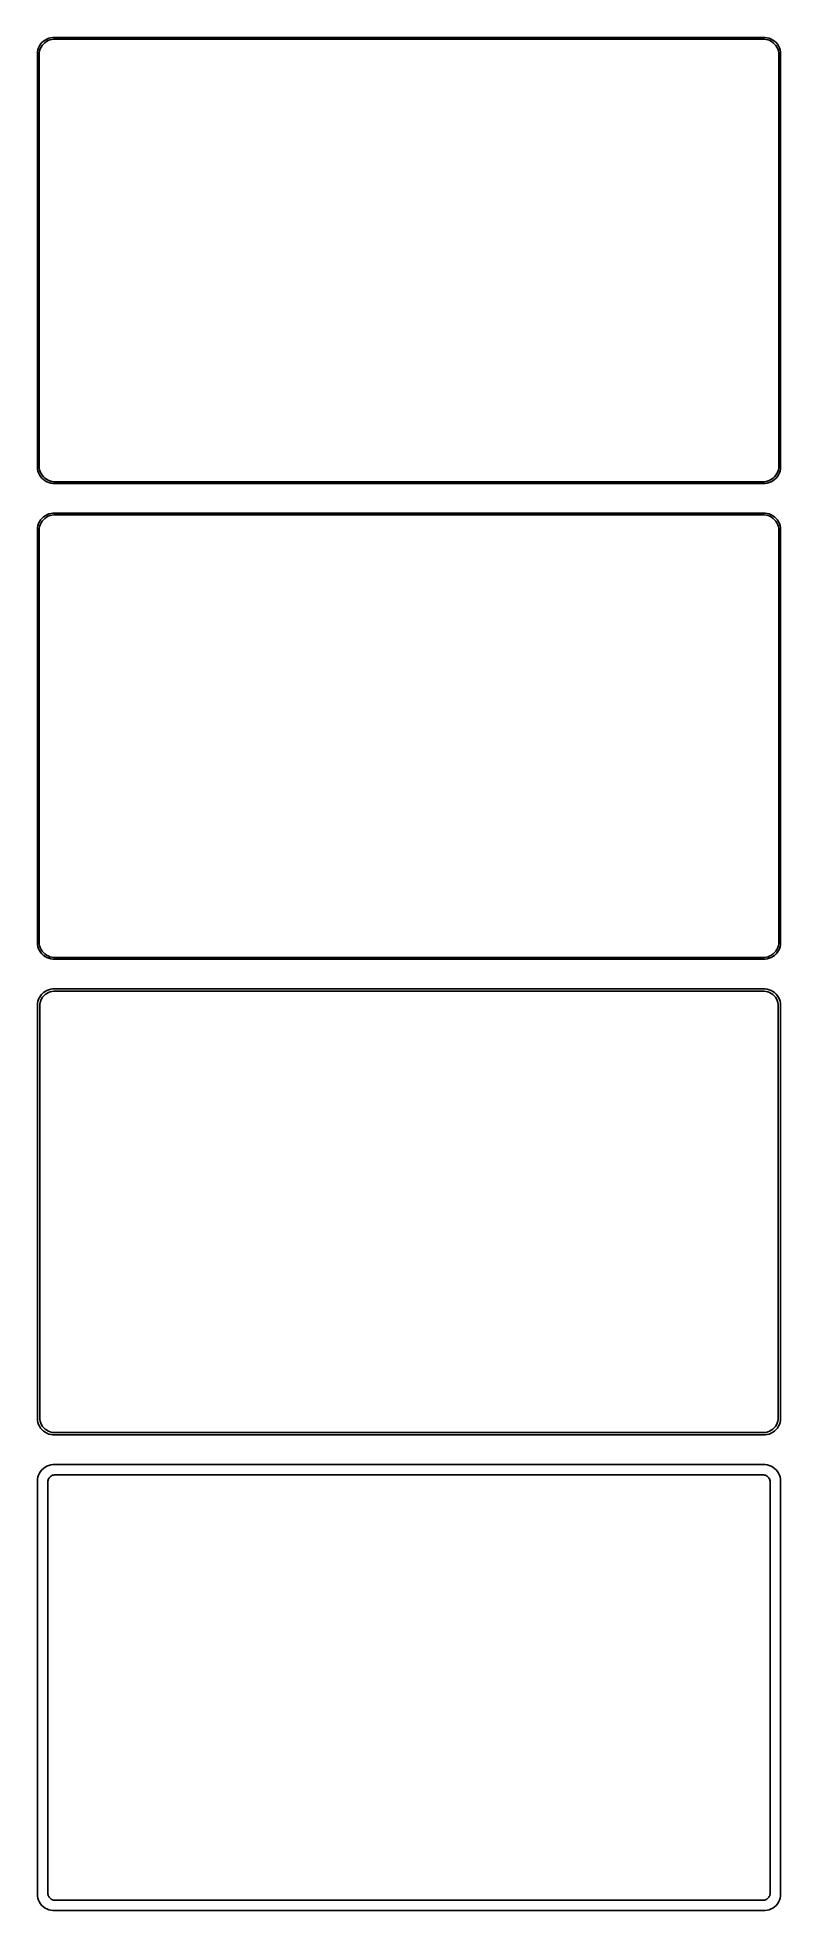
# Model space of a CAD drawing. Header units: metres. Extents: x -112 to 112, y 509 to 1075.
import ezdxf

# ---------------------------------------------------------------- set-up
doc = ezdxf.new("R2010")
doc.units = ezdxf.units.M

msp = doc.modelspace()

# ---------------------------------------------------------------- linework, layer by layer
for p, q in [((-112.343, 1071.74), (-112.461, 1071.13)), ((-112.149, 1072.34), (-112.343, 1071.74)), ((-111.882, 1072.91), (-112.149, 1072.34)), ((-111.545, 1073.44), (-111.882, 1072.91)), ((-111.851, 1071.43), (-111.666, 1072)), ((-111.666, 1072), (-111.412, 1072.54)), ((-111.145, 1073.92), (-111.545, 1073.44)), ((-111.412, 1072.54), (-111.093, 1073.04)), ((-110.687, 1074.35), (-111.145, 1073.92)), ((-111.093, 1073.04), (-110.713, 1073.5)), ((-110.713, 1073.5), (-110.278, 1073.91)), ((-110.179, 1074.72), (-110.687, 1074.35)), ((-110.278, 1073.91), (-109.795, 1074.26)), ((-109.629, 1075.02), (-110.179, 1074.72)), ((-109.795, 1074.26), (-109.272, 1074.55)), ((-109.045, 1075.26), (-109.629, 1075.02)), ((-109.272, 1074.55), (-108.718, 1074.77)), ((-108.437, 1075.41), (-109.045, 1075.26)), ((-108.718, 1074.77), (-108.14, 1074.92)), ((-107.814, 1075.49), (-108.437, 1075.41)), ((-108.14, 1074.92), (-107.548, 1074.99)), ((107.814, 1075.49), (-107.814, 1075.49)), ((-107.548, 1074.99), (107.548, 1074.99)), ((107.548, 1074.99), (108.14, 1074.92)), ((108.437, 1075.41), (107.814, 1075.49)), ((108.14, 1074.92), (108.718, 1074.77)), ((109.045, 1075.26), (108.437, 1075.41)), ((108.718, 1074.77), (109.272, 1074.55)), ((109.629, 1075.02), (109.045, 1075.26)), ((109.272, 1074.55), (109.795, 1074.26)), ((110.179, 1074.72), (109.629, 1075.02)), ((109.795, 1074.26), (110.278, 1073.91)), ((110.687, 1074.35), (110.179, 1074.72)), ((110.278, 1073.91), (110.713, 1073.5)), ((111.145, 1073.92), (110.687, 1074.35)), ((110.713, 1073.5), (111.093, 1073.04)), ((111.093, 1073.04), (111.412, 1072.54)), ((111.545, 1073.44), (111.145, 1073.92)), ((111.412, 1072.54), (111.666, 1072)), ((111.882, 1072.91), (111.545, 1073.44)), ((111.666, 1072), (111.851, 1071.43)), ((112.149, 1072.34), (111.882, 1072.91)), ((112.343, 1071.74), (112.149, 1072.34)), ((112.461, 1071.13), (112.343, 1071.74)), ((-112.461, 1071.13), (-112.5, 1070.5)), ((-112.5, 1070.5), (-112.5, 945.5)), ((-112, 1070.25), (-111.963, 1070.85)), ((-112, 945.75), (-112, 1070.25)), ((-111.963, 1070.85), (-111.851, 1071.43)), ((111.851, 1071.43), (111.963, 1070.85)), ((111.963, 1070.85), (112, 1070.25)), ((112, 1070.25), (112, 945.75)), ((112.5, 1070.5), (112.461, 1071.13)), ((112.5, 945.5), (112.5, 1070.5)), ((-112.5, 945.5), (-112.461, 944.873)), ((-112.461, 944.873), (-112.343, 944.257)), ((-112.343, 944.257), (-112.149, 943.659)), ((-112.149, 943.659), (-111.882, 943.091)), ((-111.963, 945.155), (-112, 945.75)), ((-111.851, 944.569), (-111.963, 945.155)), ((-111.882, 943.091), (-111.545, 942.561)), ((-111.666, 944.001), (-111.851, 944.569)), ((-111.412, 943.462), (-111.666, 944.001)), ((-111.545, 942.561), (-111.145, 942.077)), ((-111.093, 942.958), (-111.412, 943.462)), ((-111.145, 942.077), (-110.687, 941.647)), ((-110.713, 942.498), (-111.093, 942.958)), ((-110.278, 942.09), (-110.713, 942.498)), ((-110.687, 941.647), (-110.179, 941.278)), ((-109.795, 941.739), (-110.278, 942.09)), ((-110.179, 941.278), (-109.629, 940.976)), ((-109.272, 941.452), (-109.795, 941.739)), ((-108.718, 941.232), (-109.272, 941.452)), ((-108.14, 941.084), (-108.718, 941.232)), ((108.718, 941.232), (108.14, 941.084)), ((109.272, 941.452), (108.718, 941.232)), ((109.795, 941.739), (109.272, 941.452)), ((109.629, 940.976), (110.179, 941.278)), ((110.278, 942.09), (109.795, 941.739)), ((110.179, 941.278), (110.687, 941.647)), ((110.713, 942.498), (110.278, 942.09)), ((110.687, 941.647), (111.145, 942.077)), ((111.093, 942.958), (110.713, 942.498)), ((111.412, 943.462), (111.093, 942.958)), ((111.145, 942.077), (111.545, 942.561)), ((111.666, 944.001), (111.412, 943.462)), ((111.545, 942.561), (111.882, 943.091)), ((111.851, 944.569), (111.666, 944.001)), ((111.963, 945.155), (111.851, 944.569)), ((111.882, 943.091), (112.149, 943.659)), ((112, 945.75), (111.963, 945.155)), ((112.149, 943.659), (112.343, 944.257)), ((112.343, 944.257), (112.461, 944.873)), ((112.461, 944.873), (112.5, 945.5)), ((-109.629, 940.976), (-109.045, 940.745)), ((-109.045, 940.745), (-108.437, 940.589)), ((-108.437, 940.589), (-107.814, 940.51)), ((-107.548, 941.009), (-108.14, 941.084)), ((-107.814, 940.51), (107.814, 940.51)), ((107.548, 941.009), (-107.548, 941.009)), ((108.14, 941.084), (107.548, 941.009)), ((107.814, 940.51), (108.437, 940.589)), ((108.437, 940.589), (109.045, 940.745)), ((109.045, 940.745), (109.629, 940.976)), ((-111.145, 929.923), (-111.545, 929.439)), ((-110.687, 930.353), (-111.145, 929.923)), ((-110.713, 929.502), (-110.278, 929.91)), ((-110.179, 930.722), (-110.687, 930.353)), ((-110.278, 929.91), (-109.795, 930.261)), ((-109.629, 931.024), (-110.179, 930.722)), ((-109.795, 930.261), (-109.272, 930.548)), ((-109.045, 931.255), (-109.629, 931.024)), ((-109.272, 930.548), (-108.718, 930.768)), ((-108.437, 931.411), (-109.045, 931.255)), ((-108.718, 930.768), (-108.14, 930.916)), ((-107.814, 931.49), (-108.437, 931.411)), ((-108.14, 930.916), (-107.548, 930.991)), ((107.814, 931.49), (-107.814, 931.49)), ((-107.548, 930.991), (107.548, 930.991)), ((107.548, 930.991), (108.14, 930.916)), ((108.437, 931.411), (107.814, 931.49)), ((108.14, 930.916), (108.718, 930.768)), ((109.045, 931.255), (108.437, 931.411)), ((108.718, 930.768), (109.272, 930.548)), ((109.629, 931.024), (109.045, 931.255)), ((109.272, 930.548), (109.795, 930.261)), ((110.179, 930.722), (109.629, 931.024)), ((109.795, 930.261), (110.278, 929.91)), ((110.687, 930.353), (110.179, 930.722)), ((110.278, 929.91), (110.713, 929.502)), ((111.145, 929.923), (110.687, 930.353)), ((111.545, 929.439), (111.145, 929.923)), ((-112.461, 927.127), (-112.5, 926.5)), ((-112.5, 926.5), (-112.5, 801.5)), ((-112.343, 927.743), (-112.461, 927.127)), ((-112.149, 928.341), (-112.343, 927.743)), ((-111.882, 928.909), (-112.149, 928.341)), ((-112, 926.25), (-111.963, 926.845)), ((-112, 801.75), (-112, 926.25)), ((-111.963, 926.845), (-111.851, 927.431)), ((-111.545, 929.439), (-111.882, 928.909)), ((-111.851, 927.431), (-111.666, 927.999)), ((-111.666, 927.999), (-111.412, 928.538)), ((-111.412, 928.538), (-111.093, 929.042)), ((-111.093, 929.042), (-110.713, 929.502)), ((110.713, 929.502), (111.093, 929.042)), ((111.093, 929.042), (111.412, 928.538)), ((111.412, 928.538), (111.666, 927.999)), ((111.882, 928.909), (111.545, 929.439)), ((111.666, 927.999), (111.851, 927.431)), ((111.851, 927.431), (111.963, 926.845)), ((112.149, 928.341), (111.882, 928.909)), ((111.963, 926.845), (112, 926.25)), ((112, 926.25), (112, 801.75)), ((112.343, 927.743), (112.149, 928.341)), ((112.461, 927.127), (112.343, 927.743)), ((112.5, 926.5), (112.461, 927.127)), ((112.5, 801.5), (112.5, 926.5)), ((-112.5, 801.5), (-112.461, 800.873)), ((-112.461, 800.873), (-112.343, 800.257)), ((-112.343, 800.257), (-112.149, 799.659)), ((-112.149, 799.659), (-111.882, 799.091)), ((-111.963, 801.155), (-112, 801.75)), ((-111.851, 800.569), (-111.963, 801.155)), ((-111.666, 800.001), (-111.851, 800.569)), ((-111.412, 799.462), (-111.666, 800.001)), ((-111.093, 798.958), (-111.412, 799.462)), ((111.412, 799.462), (111.093, 798.958)), ((111.666, 800.001), (111.412, 799.462)), ((111.851, 800.569), (111.666, 800.001)), ((111.963, 801.155), (111.851, 800.569)), ((111.882, 799.091), (112.149, 799.659)), ((112, 801.75), (111.963, 801.155)), ((112.149, 799.659), (112.343, 800.257)), ((112.343, 800.257), (112.461, 800.873)), ((112.461, 800.873), (112.5, 801.5)), ((-111.882, 799.091), (-111.545, 798.561)), ((-111.545, 798.561), (-111.145, 798.077)), ((-111.145, 798.077), (-110.687, 797.647)), ((-110.713, 798.498), (-111.093, 798.958)), ((-110.278, 798.09), (-110.713, 798.498)), ((-110.687, 797.647), (-110.179, 797.278)), ((-109.795, 797.739), (-110.278, 798.09)), ((-110.179, 797.278), (-109.629, 796.976)), ((-109.272, 797.452), (-109.795, 797.739)), ((-109.629, 796.976), (-109.045, 796.745)), ((-108.718, 797.232), (-109.272, 797.452)), ((-109.045, 796.745), (-108.437, 796.589)), ((-108.14, 797.084), (-108.718, 797.232)), ((-108.437, 796.589), (-107.814, 796.51)), ((-107.548, 797.009), (-108.14, 797.084)), ((-107.814, 796.51), (107.814, 796.51)), ((107.548, 797.009), (-107.548, 797.009)), ((108.14, 797.084), (107.548, 797.009)), ((107.814, 796.51), (108.437, 796.589)), ((108.718, 797.232), (108.14, 797.084)), ((108.437, 796.589), (109.045, 796.745)), ((109.272, 797.452), (108.718, 797.232)), ((109.045, 796.745), (109.629, 796.976)), ((109.795, 797.739), (109.272, 797.452)), ((109.629, 796.976), (110.179, 797.278)), ((110.278, 798.09), (109.795, 797.739)), ((110.179, 797.278), (110.687, 797.647)), ((110.713, 798.498), (110.278, 798.09)), ((110.687, 797.647), (111.145, 798.077)), ((111.093, 798.958), (110.713, 798.498)), ((111.145, 798.077), (111.545, 798.561)), ((111.545, 798.561), (111.882, 799.091)), ((-112.461, 783.127), (-112.5, 782.5)), ((-112.5, 782.5), (-112.5, 657.5)), ((-112.343, 783.743), (-112.461, 783.127)), ((-112.149, 784.341), (-112.343, 783.743)), ((-111.882, 784.909), (-112.149, 784.341)), ((-111.545, 785.439), (-111.882, 784.909)), ((-111.828, 782.25), (-111.792, 782.824)), ((-111.792, 782.824), (-111.685, 783.389)), ((-111.685, 783.389), (-111.507, 783.935)), ((-111.145, 785.923), (-111.545, 785.439)), ((-111.507, 783.935), (-111.262, 784.456)), ((-111.262, 784.456), (-110.954, 784.941)), ((-110.687, 786.353), (-111.145, 785.923)), ((-110.954, 784.941), (-110.588, 785.384)), ((-110.179, 786.722), (-110.687, 786.353)), ((-110.588, 785.384), (-110.168, 785.778)), ((-109.629, 787.024), (-110.179, 786.722)), ((-110.168, 785.778), (-109.703, 786.116)), ((-109.703, 786.116), (-109.199, 786.393)), ((-109.045, 787.255), (-109.629, 787.024)), ((-109.199, 786.393), (-108.665, 786.604)), ((-108.437, 787.411), (-109.045, 787.255)), ((-108.665, 786.604), (-108.108, 786.747)), ((-107.814, 787.49), (-108.437, 787.411)), ((-108.108, 786.747), (-107.537, 786.819)), ((107.814, 787.49), (-107.814, 787.49)), ((-107.537, 786.819), (107.537, 786.819)), ((107.537, 786.819), (108.108, 786.747)), ((108.437, 787.411), (107.814, 787.49)), ((108.108, 786.747), (108.665, 786.604)), ((109.045, 787.255), (108.437, 787.411)), ((108.665, 786.604), (109.199, 786.393)), ((109.629, 787.024), (109.045, 787.255)), ((109.199, 786.393), (109.703, 786.116)), ((110.179, 786.722), (109.629, 787.024)), ((109.703, 786.116), (110.168, 785.778)), ((110.168, 785.778), (110.588, 785.384)), ((110.687, 786.353), (110.179, 786.722)), ((110.588, 785.384), (110.954, 784.941)), ((111.145, 785.923), (110.687, 786.353)), ((110.954, 784.941), (111.262, 784.456)), ((111.545, 785.439), (111.145, 785.923)), ((111.262, 784.456), (111.507, 783.935)), ((111.507, 783.935), (111.685, 783.389)), ((111.882, 784.909), (111.545, 785.439)), ((111.685, 783.389), (111.792, 782.824)), ((111.792, 782.824), (111.828, 782.25)), ((112.149, 784.341), (111.882, 784.909)), ((112.343, 783.743), (112.149, 784.341)), ((112.461, 783.127), (112.343, 783.743)), ((112.5, 782.5), (112.461, 783.127)), ((112.5, 657.5), (112.5, 782.5)), ((-111.828, 657.75), (-111.828, 782.25)), ((111.828, 782.25), (111.828, 657.75)), ((-111.792, 657.176), (-111.828, 657.75)), ((111.828, 657.75), (111.792, 657.176)), ((-112.5, 657.5), (-112.461, 656.873)), ((-112.461, 656.873), (-112.343, 656.257)), ((-112.343, 656.257), (-112.149, 655.659)), ((-112.149, 655.659), (-111.882, 655.091)), ((-111.882, 655.091), (-111.545, 654.561)), ((-111.685, 656.611), (-111.792, 657.176)), ((-111.507, 656.065), (-111.685, 656.611)), ((-111.545, 654.561), (-111.145, 654.077)), ((-111.262, 655.544), (-111.507, 656.065)), ((-110.954, 655.059), (-111.262, 655.544)), ((-111.145, 654.077), (-110.687, 653.647)), ((-110.588, 654.616), (-110.954, 655.059)), ((-110.687, 653.647), (-110.179, 653.278)), ((-110.168, 654.222), (-110.588, 654.616)), ((-110.179, 653.278), (-109.629, 652.976)), ((-109.703, 653.884), (-110.168, 654.222)), ((-109.199, 653.607), (-109.703, 653.884)), ((-109.629, 652.976), (-109.045, 652.745)), ((-108.665, 653.396), (-109.199, 653.607)), ((-109.045, 652.745), (-108.437, 652.589)), ((-108.108, 653.253), (-108.665, 653.396)), ((-108.437, 652.589), (-107.814, 652.51)), ((-107.537, 653.181), (-108.108, 653.253)), ((-107.814, 652.51), (107.814, 652.51)), ((107.537, 653.181), (-107.537, 653.181)), ((108.108, 653.253), (107.537, 653.181)), ((107.814, 652.51), (108.437, 652.589)), ((108.665, 653.396), (108.108, 653.253)), ((108.437, 652.589), (109.045, 652.745)), ((109.199, 653.607), (108.665, 653.396)), ((109.045, 652.745), (109.629, 652.976)), ((109.703, 653.884), (109.199, 653.607)), ((109.629, 652.976), (110.179, 653.278)), ((110.168, 654.222), (109.703, 653.884)), ((110.588, 654.616), (110.168, 654.222)), ((110.179, 653.278), (110.687, 653.647)), ((110.954, 655.059), (110.588, 654.616)), ((110.687, 653.647), (111.145, 654.077)), ((111.262, 655.544), (110.954, 655.059)), ((111.145, 654.077), (111.545, 654.561)), ((111.507, 656.065), (111.262, 655.544)), ((111.685, 656.611), (111.507, 656.065)), ((111.545, 654.561), (111.882, 655.091)), ((111.792, 657.176), (111.685, 656.611)), ((111.882, 655.091), (112.149, 655.659)), ((112.149, 655.659), (112.343, 656.257)), ((112.343, 656.257), (112.461, 656.873)), ((112.461, 656.873), (112.5, 657.5)), ((-111.882, 640.909), (-112.149, 640.341)), ((-111.545, 641.439), (-111.882, 640.909)), ((-111.145, 641.923), (-111.545, 641.439)), ((-110.687, 642.353), (-111.145, 641.923)), ((-110.179, 642.722), (-110.687, 642.353)), ((-109.629, 643.024), (-110.179, 642.722)), ((-109.045, 643.255), (-109.629, 643.024)), ((-108.437, 643.411), (-109.045, 643.255)), ((-107.814, 643.49), (-108.437, 643.411)), ((107.814, 643.49), (-107.814, 643.49)), ((108.437, 643.411), (107.814, 643.49)), ((109.045, 643.255), (108.437, 643.411)), ((109.629, 643.024), (109.045, 643.255)), ((110.179, 642.722), (109.629, 643.024)), ((110.687, 642.353), (110.179, 642.722)), ((111.145, 641.923), (110.687, 642.353)), ((111.545, 641.439), (111.145, 641.923)), ((111.882, 640.909), (111.545, 641.439)), ((112.149, 640.341), (111.882, 640.909)), ((-112.461, 639.127), (-112.5, 638.5)), ((-112.5, 638.5), (-112.5, 513.5)), ((-112.343, 639.743), (-112.461, 639.127)), ((-112.149, 640.341), (-112.343, 639.743)), ((-109.36, 638.25), (-109.343, 638.514)), ((-109.36, 513.75), (-109.36, 638.25)), ((-109.343, 638.514), (-109.293, 638.775)), ((-109.293, 638.775), (-109.211, 639.027)), ((-109.211, 639.027), (-109.099, 639.266)), ((-109.099, 639.266), (-108.957, 639.49)), ((-108.957, 639.49), (-108.788, 639.694)), ((-108.788, 639.694), (-108.595, 639.875)), ((-108.595, 639.875), (-108.38, 640.031)), ((-108.38, 640.031), (-108.148, 640.159)), ((-108.148, 640.159), (-107.902, 640.256)), ((-107.902, 640.256), (-107.645, 640.322)), ((-107.645, 640.322), (-107.382, 640.355)), ((-107.382, 640.355), (107.382, 640.355)), ((107.382, 640.355), (107.645, 640.322)), ((107.645, 640.322), (107.902, 640.256)), ((107.902, 640.256), (108.148, 640.159)), ((108.148, 640.159), (108.38, 640.031)), ((108.38, 640.031), (108.595, 639.875)), ((108.595, 639.875), (108.788, 639.694)), ((108.788, 639.694), (108.957, 639.49)), ((108.957, 639.49), (109.099, 639.266)), ((109.099, 639.266), (109.211, 639.027)), ((109.211, 639.027), (109.293, 638.775)), ((109.293, 638.775), (109.343, 638.514)), ((109.343, 638.514), (109.36, 638.25)), ((109.36, 638.25), (109.36, 513.75)), ((112.343, 639.743), (112.149, 640.341)), ((112.461, 639.127), (112.343, 639.743)), ((112.5, 638.5), (112.461, 639.127)), ((112.5, 513.5), (112.5, 638.5)), ((-112.5, 513.5), (-112.461, 512.873)), ((-112.461, 512.873), (-112.343, 512.257)), ((-112.343, 512.257), (-112.149, 511.659)), ((-112.149, 511.659), (-111.882, 511.091)), ((-111.882, 511.091), (-111.545, 510.561)), ((-111.545, 510.561), (-111.145, 510.077)), ((-109.343, 513.486), (-109.36, 513.75)), ((-109.293, 513.225), (-109.343, 513.486)), ((-109.211, 512.973), (-109.293, 513.225)), ((-109.099, 512.734), (-109.211, 512.973)), ((-108.957, 512.51), (-109.099, 512.734)), ((-108.788, 512.306), (-108.957, 512.51)), ((-108.595, 512.125), (-108.788, 512.306)), ((-108.38, 511.969), (-108.595, 512.125)), ((-108.148, 511.841), (-108.38, 511.969)), ((-107.902, 511.744), (-108.148, 511.841)), ((-107.645, 511.678), (-107.902, 511.744)), ((-107.382, 511.645), (-107.645, 511.678)), ((107.382, 511.645), (-107.382, 511.645)), ((107.645, 511.678), (107.382, 511.645)), ((107.902, 511.744), (107.645, 511.678)), ((108.148, 511.841), (107.902, 511.744)), ((108.38, 511.969), (108.148, 511.841)), ((108.595, 512.125), (108.38, 511.969)), ((108.788, 512.306), (108.595, 512.125)), ((108.957, 512.51), (108.788, 512.306)), ((109.099, 512.734), (108.957, 512.51)), ((109.211, 512.973), (109.099, 512.734)), ((109.293, 513.225), (109.211, 512.973)), ((109.343, 513.486), (109.293, 513.225)), ((109.36, 513.75), (109.343, 513.486)), ((111.145, 510.077), (111.545, 510.561)), ((111.545, 510.561), (111.882, 511.091)), ((111.882, 511.091), (112.149, 511.659)), ((112.149, 511.659), (112.343, 512.257)), ((112.343, 512.257), (112.461, 512.873)), ((112.461, 512.873), (112.5, 513.5)), ((-111.145, 510.077), (-110.687, 509.647)), ((-110.687, 509.647), (-110.179, 509.278)), ((-110.179, 509.278), (-109.629, 508.976)), ((-109.629, 508.976), (-109.045, 508.745)), ((-109.045, 508.745), (-108.437, 508.589)), ((-108.437, 508.589), (-107.814, 508.51)), ((-107.814, 508.51), (107.814, 508.51)), ((107.814, 508.51), (108.437, 508.589)), ((108.437, 508.589), (109.045, 508.745)), ((109.045, 508.745), (109.629, 508.976)), ((109.629, 508.976), (110.179, 509.278)), ((110.179, 509.278), (110.687, 509.647)), ((110.687, 509.647), (111.145, 510.077))]:
    msp.add_line(p, q)

doc.saveas('drawing.dxf')
